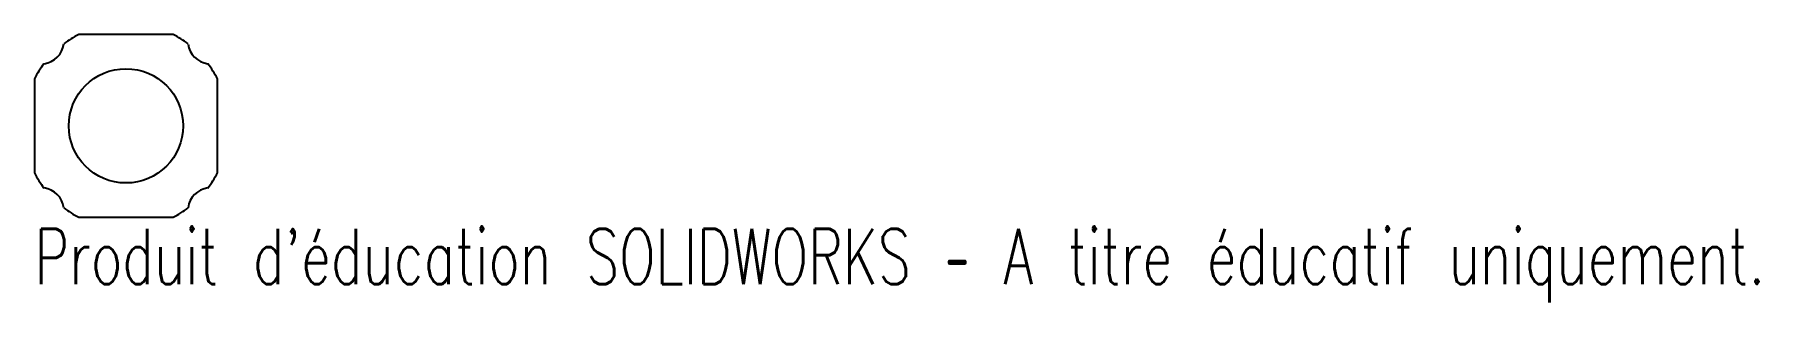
# Model space of a CAD drawing. Header units: millimetres. Extents: x -8 to 143, y -15 to 8.
import ezdxf

# ---------------------------------------------------------------- set-up
doc = ezdxf.new("R2010")
doc.units = ezdxf.units.MM
doc.styles.add('SLDTEXTSTYLE0', font='TXT', dxfattribs={"width": 0.7, "bigfont": 'bigfont'})

msp = doc.modelspace()

# ---------------------------------------------------------------- linework, layer by layer
at = {"color": 7, "linetype": 'Continuous', "lineweight": 25}
for p, q in [((4.12, 8), (-4.12, 8)), ((-8, 4.12), (-8, -4.12)), ((8, -4.12), (8, 4.12)), ((-4.12, -8), (4.12, -8))]:
    msp.add_line(p, q, dxfattribs=at)
msp.add_circle((0, 0), 5, dxfattribs=at)
for centre, radius, start, end in [((0, 0), 9, 117.266, 127.197), ((0, 0), 9, 52.803, 62.734), ((-7.42, 7.42), 2, 277.3415, 352.6585), ((7.42, 7.42), 2, 187.3415, 262.6585), ((0, 0), 9, 142.803, 152.734), ((0, 0), 9, 27.266, 37.197), ((0, 0), 9, 207.266, 217.197), ((0, 0), 9, 322.803, 332.734), ((-7.42, -7.42), 2, 7.3415, 82.6585), ((7.42, -7.42), 2, 97.3415, 172.6585), ((0, 0), 9, 232.803, 242.734), ((0, 0), 9, 297.266, 307.197)]:
    msp.add_arc(centre, radius, start, end, dxfattribs=at)

# ---------------------------------------------------------------- texts
at = {"color": 7, "linetype": 'Continuous', "insert": (-8, -9.02), "char_height": 4.8336, "attachment_point": 1, "style": 'SLDTEXTSTYLE0'}
msp.add_mtext("Produit d'éducation SOLIDWORKS – A titre éducatif uniquement.", dxfattribs=at)

doc.saveas('drawing.dxf')
